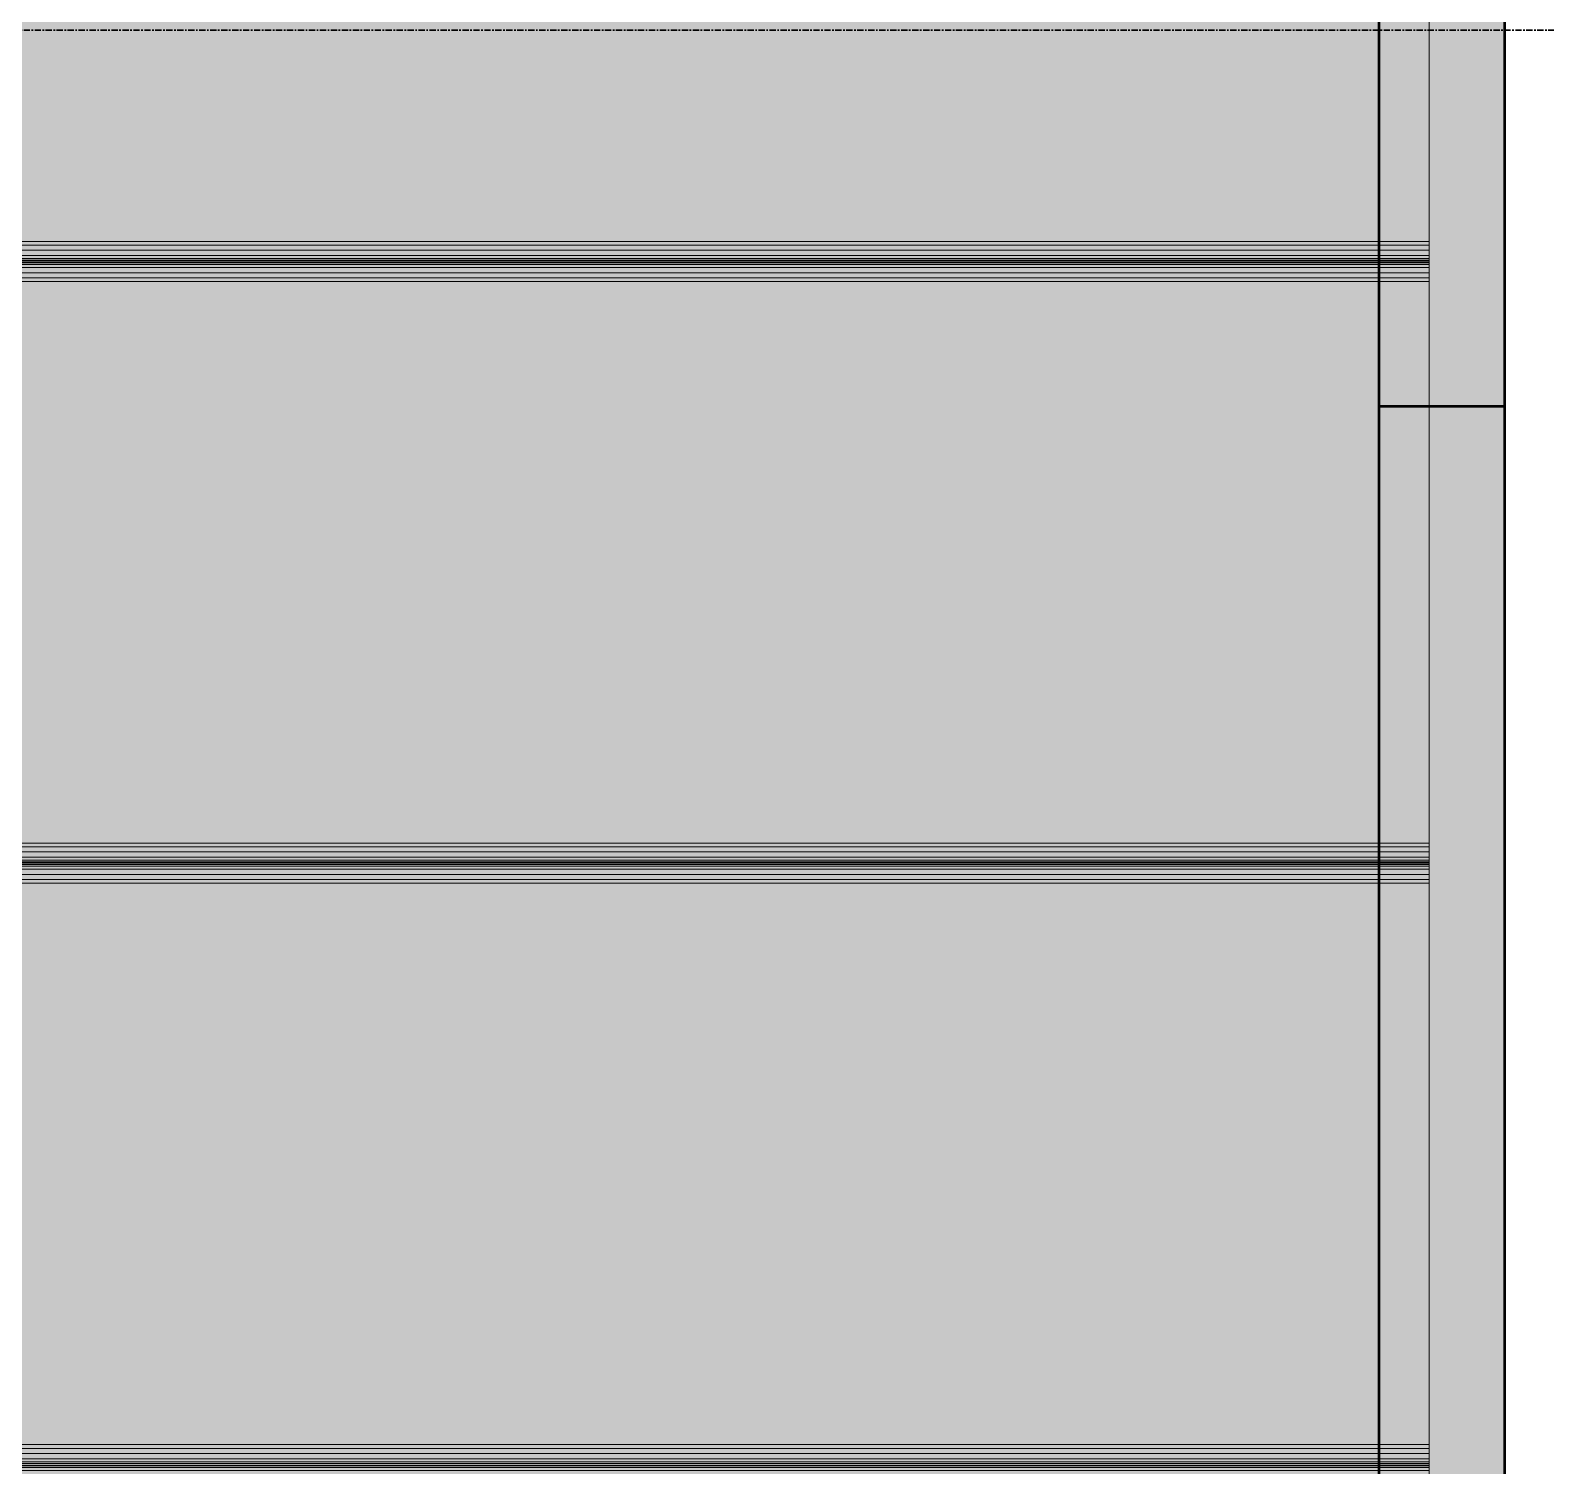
# Model space of a CAD drawing. Header units: inches. Extents: x -15746 to 650, y -81 to 12338.
# Drawn here: x -2060.9 to -1940, y 11072.7 to 11187.2 of the extents above; entities that cross this region are included whole.
import ezdxf

# ---------------------------------------------------------------- set-up
doc = ezdxf.new("R2010")
doc.units = ezdxf.units.IN
doc.header["$MEASUREMENT"] = 0
doc.linetypes.add('Grid Line 1_2_', pattern=[0.8749999999999999, 0.4999999999999999, -0.125, 0.125, -0.125])
for name, color, linetype, lineweight in [('S-BEAM', 12, 'Continuous', 9), ('S-FNDN', 32, 'Continuous', 13), ('S-GRID', 1, 'Continuous', 9)]:
    doc.layers.add(name, color=color, linetype=linetype, lineweight=lineweight)

# ---------------------------------------------------------------- blocks, each defined once
blk = doc.blocks.new('034100 - Precast Structural Concrete - Solid Plank - 8_-V198-FRAMING PLAN - 1ST FLOOR')
at = {"layer": 'S-BEAM', "transparency": 33554483}
for points in [[(6.212598425150076, 23.52425619280757), (6.999999999953729, 23.52425619280757), (6.999999999953729, 23.89961165504257), (-4.092726157978176e-12, 23.89961165504257), (-4.092726157978176e-12, 23.52425619280757)], [(6.212598425155874, 22.70078740159112), (6.999999999953729, 22.70078740159112), (6.999999999953729, 23.09448818899261), (-4.092726157978176e-12, 23.09448818899261), (-4.092726157978176e-12, 22.70078740159112), (0.9999999999602095, 22.70078740159112)], [(212.9999999999833, 23.89961165504257), (212.9999999999833, 23.94094488190512), (6.999999999953729, 23.89961165504257)], [(212.9999999999833, 23.52425619280757), (212.9999999999833, 23.89961165504257), (6.999999999953729, 23.89961165504257), (6.999999999953729, 23.52425619280757)], [(212.9999999999833, 22.70078740159112), (212.9999999999833, 23.09448818899261), (6.999999999953729, 23.09448818899261), (6.999999999953729, 22.70078740159112)], [(216.999999999983, 23.52425619280757), (216.999999999983, 23.89961165504257), (212.9999999999833, 23.89961165504257), (212.9999999999833, 23.52425619280757), (214.4697341121949, 23.52425619280757)], [(214.449249813906, 22.70078740159112), (216.999999999983, 22.70078740159112), (216.999999999983, 23.09448818899261), (212.9999999999833, 23.09448818899261), (212.9999999999833, 22.70078740159112)], [(6.212598425155874, -23.09448818896498), (6.999999999959186, -23.09448818896498), (6.999999999959186, -22.70078740156111), (-4.092726157978176e-12, -22.70078740156111), (-4.092726157978176e-12, -23.09448818896498), (0.9999999999602095, -23.09448818896498)], [(212.9999999999833, -23.09448818896498), (212.9999999999833, -22.70078740156111), (6.999999999959186, -22.70078740156111), (6.999999999959186, -23.09448818896498)], [(213.3100638539421, -23.09448818896498), (216.999999999983, -23.09448818896498), (216.999999999983, -22.70078740156111), (212.9999999999833, -22.70078740156111), (212.9999999999833, -23.09448818896498)], [(6.212598425155874, -23.89961165501529), (6.999999999959186, -23.89961165501529), (6.999999999959186, -23.52425619277926), (-4.092726157978176e-12, -23.52425619277926), (-4.092726157978176e-12, -23.89961165501529)], [(6.999999999959186, -23.94094488187681), (6.999999999959186, -23.89961165501529), (6.212598425155874, -23.94094488187681)], [(212.9999999999833, -23.89961165501529), (212.9999999999833, -23.52425619277926), (6.999999999959186, -23.52425619277926), (6.999999999959186, -23.89961165501529)], [(212.9999999999833, -23.94094488187681), (212.9999999999833, -23.89961165501529), (6.999999999959186, -23.94094488187681)], [(216.999999999983, -23.89961165501529), (216.999999999983, -23.52425619277926), (212.9999999999833, -23.52425619277926), (212.9999999999833, -23.89961165501529), (213.2900359070255, -23.89961165501529)]]:
    blk.add_hatch(color=256, dxfattribs=at).paths.add_polyline_path(points, flags=0)
h = blk.add_hatch(color=256, dxfattribs=at)
h.paths.add_polyline_path([(-4.092726157978176e-12, -23.52425619277926), (6.999999999959186, -23.52425619277926), (6.999999999959186, -23.09448818896498), (-4.092726157978176e-12, -23.09448818896498)], flags=0)
h.paths.add_polyline_path([(0.9999999999602095, -22.70078740156111), (6.999999999959186, -22.70078740156111), (6.999999999959186, -5.562992125986056), (0.9999999999602095, -5.562992125986056), (0.9999999999602095, -13.55905511810954), (-4.092726157978176e-12, -13.55905511810954), (-4.092726157978176e-12, -22.70078740156111)], flags=0)
h.paths.add_polyline_path([(0.9999999999602095, -5.555118110235298), (6.999999999953729, -5.555118110235298), (6.999999999953729, 22.70078740159112), (-4.092726157978176e-12, 22.70078740159112), (-4.092726157978176e-12, 2.440944881890232), (0.9999999999602095, 2.440944881890232), (0.9999999999602095, 2.362204724410276)], flags=0)
h.paths.add_polyline_path([(0.9999999999602095, -5.562992125986056), (0.9999999999602095, -5.555118110235298), (-4.092726157978176e-12, -5.562992125986056)], flags=0)
h.paths.add_polyline_path([(6.212598425155874, 23.09448818899261), (6.999999999953729, 23.09448818899261), (6.999999999953729, 23.52425619280757), (-4.092726157978176e-12, 23.52425619280757), (-4.092726157978176e-12, 23.09448818899261), (0.9999999999602095, 23.09448818899261)], flags=0)
h = blk.add_hatch(color=256, dxfattribs=at)
h.paths.add_polyline_path([(6.999999999959186, -23.52425619277926), (212.9999999999833, -23.52425619277926), (212.9999999999833, -23.09448818896498), (6.999999999959186, -23.09448818896498)], flags=0)
h.paths.add_polyline_path([(212.9999999999833, -22.70078740156111), (212.9999999999833, 22.70078740159112), (6.999999999953729, 22.70078740159112), (6.999999999953729, -5.555118110235298), (6.999999999959186, -5.562992125986056), (6.999999999959186, -22.70078740156111)], flags=0)
h.paths.add_polyline_path([(6.999999999953729, 23.09448818899261), (212.9999999999833, 23.09448818899261), (212.9999999999833, 23.52425619280757), (6.999999999953729, 23.52425619280757)], flags=0)
h = blk.add_hatch(color=256, dxfattribs=at)
h.paths.add_polyline_path([(213.2993731075786, -23.52425619277926), (216.999999999983, -23.52425619277926), (216.999999999983, -23.09448818896498), (212.9999999999833, -23.09448818896498), (212.9999999999833, -23.52425619277926)], flags=0)
h.paths.add_polyline_path([(212.9999999999833, -22.70078740156111), (216.999999999983, -22.70078740156111), (216.999999999983, 22.70078740159112), (212.9999999999833, 22.70078740159112), (212.9999999999833, -5.562992125986056)], flags=0)
h.paths.add_polyline_path([(214.4590433658311, 23.09448818899261), (216.999999999983, 23.09448818899261), (216.999999999983, 23.52425619280757), (212.9999999999833, 23.52425619280757), (212.9999999999833, 23.09448818899261)], flags=0)
h = blk.add_hatch(color=256, dxfattribs=at)
h.paths.add_polyline_path([(0.9999999999602095, -13.55905511810954), (0.9999999999602095, -5.562992125986056), (-4.092726157978176e-12, -5.562992125986056), (-4.092726157978176e-12, -13.55905511810954)], flags=0)
h.paths.add_polyline_path([(0.9999999999602095, -5.555118110235298), (0.9999999999602095, 2.440944881890232), (-4.092726157978176e-12, 2.436023622047969), (-4.092726157978176e-12, -5.555118110235298)], flags=0)
at = {"layer": 'S-BEAM'}
for p, q in [((1.709638520810622e-13, 23.94094488189087), (1.661093880759092e-13, 23.89961165502821)), ((1.70530256582424e-13, 23.94094488189087), (6.999999999958123, 23.94094488189087)), ((1.709638520810622e-13, 23.76377952756044), (1.709638520810622e-13, 23.89961165502828)), ((1.661093880759092e-13, 23.89961165502821), (1.628730787392481e-13, 23.52425619279306)), ((1.70530256582424e-13, 23.89961165502841), (6.999999999958123, 23.8996116550284)), ((1.868662340564463e-13, 23.52425619279427), (1.758183160861835e-13, 23.76377952756044)), ((1.70530256582424e-13, 23.76377952756044), (6.999999999958123, 23.76377952756044)), ((1.70530256582424e-13, 23.76377952755997), (6.999999999958123, 23.76377952755999)), ((2.248484025383827e-13, 22.70078740157661), (1.868662340564906e-13, 23.52425619279331)), ((1.628730787392481e-13, 23.52425619279306), (1.628730787392481e-13, 2.436023622033828)), ((1.70530256582424e-13, 23.52425619279415), (6.999999999958123, 23.52425619279412)), ((2.436778386795752e-13, 22.70078740157792), (2.418390265564203e-13, 23.09448818897822)), ((2.288937892093446e-13, 23.09448818897822), (2.248484025383827e-13, 22.70078740157661)), ((2.1316282072803e-13, 23.09448818897822), (6.999999999957856, 23.09448818897822)), ((2.55795384873636e-13, 23.09448818897738), (6.999999999957897, 23.09448818897741)), ((6.999999999958123, 23.94094488189087), (212.9999999999872, 23.94094488189087)), ((6.999999999958123, 23.8996116550284), (212.9999999999872, 23.89961165502821)), ((6.999999999958123, 23.76377952756044), (212.9999999999872, 23.76377952756044)), ((6.999999999958123, 23.76377952755999), (212.9999999999872, 23.76377952756043)), ((6.999999999958123, 23.52425619279412), (212.9999999999872, 23.52425619279308)), ((6.999999999957856, 23.09448818897822), (212.9999999999872, 23.09448818897822)), ((6.999999999957897, 23.09448818897741), (212.9999999999872, 23.0944881889782)), ((212.9999999999872, 23.94094488189087), (216.999999999987, 23.94094488189087)), ((212.9999999999872, 23.89961165502821), (216.999999999987, 23.89961165502821)), ((212.9999999999872, 23.76377952756044), (216.999999999987, 23.76377952756044)), ((212.9999999999872, 23.76377952756043), (216.999999999987, 23.76377952756044)), ((212.9999999999872, 23.52425619279308), (216.999999999987, 23.52425619279306)), ((212.9999999999872, 23.09448818897822), (216.999999999987, 23.09448818897822)), ((212.9999999999872, 23.0944881889782), (216.999999999987, 23.09448818897822)), ((216.9999999999869, 23.89961165502821), (216.9999999999869, 23.94094488189087)), ((216.9999999999869, 23.52425619279306), (216.9999999999869, 23.89961165502821)), ((216.9999999999869, 23.89961165502725), (216.9999999999869, 23.76377952756044)), ((216.9999999999869, 23.76377952756044), (216.9999999999869, 23.52425619279299)), ((216.9999999999869, -23.52425619279348), (216.9999999999869, 23.52425619279306)), ((216.9999999999869, 23.52425619279299), (216.999999999987, 22.70078740157661)), ((216.999999999987, 22.70078740157661), (216.999999999987, 23.09448818897822)), ((216.999999999987, 23.09448818897822), (216.999999999987, 22.70078740157664)), ((2.45075335893186e-13, 22.4015748031509), (2.436778386795752e-13, 22.70078740157792)), ((2.1316282072803e-13, 22.70078740157772), (6.999999999957856, 22.70078740157769)), ((2.45075335893186e-13, 2.436023622033889), (2.45075335893186e-13, 22.4015748031509)), ((2.55795384873636e-13, 22.4015748031509), (6.999999999957897, 22.4015748031509)), ((6.999999999957856, 22.70078740157769), (212.9999999999872, 22.70078740157663)), ((6.999999999957897, 22.4015748031509), (212.9999999999873, 22.4015748031509)), ((212.9999999999872, 22.70078740157663), (216.999999999987, 22.70078740157661)), ((212.9999999999873, 22.4015748031509), (216.999999999987, 22.4015748031509)), ((216.999999999987, 22.70078740157664), (216.999999999987, 22.4015748031509)), ((216.999999999987, 22.4015748031509), (216.999999999987, -22.4015748031509)), ((2.45075335893186e-13, -5.555118110249811), (2.45075335893186e-13, 2.436023622033889)), ((1.628730787392481e-13, 2.436023622033828), (1.628730787392481e-13, -5.55511811024983)), ((2.45075335893186e-13, -13.55413385828134), (2.45075335893186e-13, -5.562992126000516)), ((1.628730787392481e-13, -5.56299212600054), (1.628730787392481e-13, -13.55413385828131)), ((2.45075335893186e-13, -22.4015748031509), (2.45075335893186e-13, -13.55413385828134)), ((1.628730787392481e-13, -13.55413385828131), (1.628730787392481e-13, -23.52425619279348)), ((2.436778386795812e-13, -22.70078740157662), (2.45075335893186e-13, -22.4015748031509)), ((2.55795384873636e-13, -22.40157480315006), (6.99999999996334, -22.40157480315009)), ((1.868662340564759e-13, -23.52425619279354), (2.248484025383827e-13, -22.70078740157641)), ((2.248484025383827e-13, -22.70078740157641), (2.288937892093446e-13, -23.09448818897816)), ((2.418390265564203e-13, -23.09448818897816), (2.436778386795812e-13, -22.70078740157662)), ((2.1316282072803e-13, -22.70078740157594), (6.999999999963298, -22.70078740157595)), ((6.99999999996334, -22.40157480315009), (212.9999999999872, -22.40157480315088)), ((6.999999999963298, -22.70078740157595), (212.9999999999872, -22.7007874015764)), ((212.9999999999872, -22.40157480315088), (216.999999999987, -22.4015748031509)), ((212.9999999999872, -22.7007874015764), (216.999999999987, -22.70078740157641)), ((216.999999999987, -22.4015748031509), (216.999999999987, -22.70078740157533)), ((216.999999999987, -22.70078740157533), (216.999999999987, -23.09448818897816)), ((216.999999999987, -23.09448818897816), (216.999999999987, -22.70078740157641)), ((216.999999999987, -22.70078740157641), (216.9999999999869, -23.52425619279233)), ((2.55795384873636e-13, -23.09448818897816), (6.99999999996334, -23.09448818897816)), ((2.1316282072803e-13, -23.09448818897928), (6.999999999963298, -23.09448818897924)), ((1.628730787392481e-13, -23.52425619279348), (1.661093880759092e-13, -23.89961165502836)), ((1.758183160861835e-13, -23.76377952756039), (1.868662340564759e-13, -23.52425619279354)), ((6.999999999963278, -23.52425619279348), (1.70530256582424e-13, -23.52425619279348)), ((1.709638520810622e-13, -23.89961165502835), (1.709638520810622e-13, -23.76377952756039)), ((6.999999999963278, -23.76377952756039), (1.70530256582424e-13, -23.76377952756039)), ((1.70530256582424e-13, -23.76377952756039), (6.999999999963257, -23.76377952756039)), ((1.661093880759092e-13, -23.89961165502836), (1.709638520810622e-13, -23.94094488189097)), ((1.70530256582424e-13, -23.89961165502946), (6.999999999963257, -23.89961165502942)), ((1.70530256582424e-13, -23.94094488189117), (6.999999999963257, -23.94094488189116)), ((6.99999999996334, -23.09448818897816), (212.9999999999872, -23.09448818897816)), ((6.999999999963298, -23.09448818897924), (212.9999999999872, -23.09448818897819)), ((212.9999999999872, -23.52425619279348), (6.999999999963278, -23.52425619279348)), ((212.9999999999872, -23.76377952756039), (6.999999999963278, -23.76377952756039)), ((6.999999999963257, -23.76377952756039), (212.9999999999872, -23.76377952756039)), ((6.999999999963257, -23.89961165502942), (212.9999999999872, -23.89961165502838)), ((6.999999999963257, -23.94094488189116), (212.9999999999872, -23.94094488189097)), ((212.9999999999872, -23.09448818897816), (216.999999999987, -23.09448818897816)), ((212.9999999999872, -23.09448818897819), (216.999999999987, -23.09448818897816)), ((216.999999999987, -23.52425619279348), (212.9999999999872, -23.52425619279348)), ((216.999999999987, -23.76377952756039), (212.9999999999872, -23.76377952756039)), ((212.9999999999872, -23.76377952756039), (216.999999999987, -23.76377952756039)), ((212.9999999999872, -23.89961165502838), (216.999999999987, -23.89961165502836)), ((212.9999999999872, -23.94094488189097), (216.999999999987, -23.94094488189097)), ((216.9999999999869, -23.52425619279361), (216.9999999999869, -23.76377952756039)), ((216.9999999999869, -23.89961165502836), (216.9999999999869, -23.52425619279348)), ((216.9999999999869, -23.76377952756039), (216.9999999999869, -23.89961165502803)), ((216.9999999999869, -23.94094488189097), (216.9999999999869, -23.89961165502836))]:
    blk.add_line(p, q, dxfattribs=at)
blk = doc.blocks.new('034100 - Precast Structural Concrete - Solid Plank - 8_-V199-FRAMING PLAN - 1ST FLOOR')
at = {"layer": 'S-BEAM', "transparency": 33554483}
for points in [[(6.212598425155874, 23.52425619280586), (6.999999999959186, 23.52425619280586), (6.999999999959186, 23.89961165504087), (-4.092726157978176e-12, 23.89961165504087), (-4.092726157978176e-12, 23.52425619280586)], [(-4.092726157978176e-12, 22.70078740158942), (6.999999999959186, 22.70078740158942), (6.999999999959186, 23.0944881889909), (-4.092726157978176e-12, 23.0944881889909)], [(212.9999999999833, 23.89961165504087), (212.9999999999833, 23.94094488190342), (6.999999999959186, 23.89961165504087)], [(212.9999999999833, 23.52425619280586), (212.9999999999833, 23.89961165504087), (6.999999999959186, 23.89961165504087), (6.999999999959186, 23.52425619280586)], [(212.9999999999833, 22.70078740158942), (212.9999999999833, 23.0944881889909), (6.999999999959186, 23.0944881889909), (6.999999999959186, 22.70078740158942)], [(216.999999999983, 23.52425619280586), (216.999999999983, 23.89961165504087), (212.9999999999833, 23.89961165504087), (212.9999999999833, 23.52425619280586), (213.2757042614488, 23.52425619280586)], [(216.999999999983, 22.70078740158942), (216.999999999983, 23.0944881889909), (212.9999999999833, 23.0944881889909), (212.9999999999833, 22.70078740158942), (213.2552199631595, 22.70078740158942)], [(6.212598425155874, -23.09448818896669), (6.999999999959186, -23.09448818896669), (6.999999999959186, -22.70078740156282), (-4.092726157978176e-12, -22.70078740156282), (-4.092726157978176e-12, -23.09448818896669)], [(212.9999999999833, -23.09448818896669), (212.9999999999833, -22.70078740156282), (6.999999999959186, -22.70078740156282), (6.999999999959186, -23.09448818896669)], [(216.999999999983, -23.09448818896669), (216.999999999983, -22.70078740156282), (212.9999999999833, -22.70078740156282), (212.9999999999833, -23.09448818896669)], [(6.999999999959186, -23.89961165501699), (6.999999999959186, -23.52425619278096), (-4.092726157978176e-12, -23.52425619278096), (-4.092726157978176e-12, -23.89961165501699), (6.212598425155874, -23.89961165501699)], [(6.999999999959186, -23.94094488187852), (6.999999999959186, -23.89961165501699), (6.212598425155874, -23.94094488187852)], [(212.9999999999833, -23.89961165501699), (212.9999999999833, -23.52425619278096), (6.999999999959186, -23.52425619278096), (6.999999999959186, -23.89961165501699)], [(212.9999999999833, -23.94094488187852), (212.9999999999833, -23.89961165501699), (6.999999999959186, -23.94094488187852)], [(216.999999999983, -23.89961165501699), (216.999999999983, -23.52425619278096), (212.9999999999833, -23.52425619278096), (212.9999999999833, -23.89961165501699)], [(216.999999999983, -23.94094488187852), (216.999999999983, -23.89961165501699), (212.9999999999833, -23.94094488187852)]]:
    blk.add_hatch(color=256, dxfattribs=at).paths.add_polyline_path(points, flags=0)
h = blk.add_hatch(color=256, dxfattribs=at)
h.paths.add_polyline_path([(6.212598425155874, -23.52425619278096), (6.999999999959186, -23.52425619278096), (6.999999999959186, -23.09448818896669), (-4.092726157978176e-12, -23.09448818896669), (-4.092726157978176e-12, -23.52425619278096)], flags=0)
h.paths.add_polyline_path([(6.212598425155874, -22.70078740156282), (6.999999999959186, -22.70078740156282), (6.999999999959186, 22.70078740158942), (-4.092726157978176e-12, 22.70078740158942), (-4.092726157978176e-12, -22.70078740156282)], flags=0)
h.paths.add_polyline_path([(6.999999999959186, 23.0944881889909), (6.999999999959186, 23.52425619280586), (-4.092726157978176e-12, 23.52425619280586), (-4.092726157978176e-12, 23.0944881889909), (6.212598425155874, 23.0944881889909)], flags=0)
h = blk.add_hatch(color=256, dxfattribs=at)
h.paths.add_polyline_path([(6.999999999959186, -23.52425619278096), (212.9999999999833, -23.52425619278096), (212.9999999999833, -23.09448818896669), (6.999999999959186, -23.09448818896669)], flags=0)
h.paths.add_polyline_path([(6.999999999959186, -22.70078740156282), (212.9999999999833, -22.70078740156282), (212.9999999999833, 22.70078740158942), (6.999999999959186, 22.70078740158942), (6.999999999959186, 12.44094488189034)], flags=0)
h.paths.add_polyline_path([(6.999999999959186, 23.0944881889909), (212.9999999999833, 23.0944881889909), (212.9999999999833, 23.52425619280586), (6.999999999959186, 23.52425619280586)], flags=0)
h = blk.add_hatch(color=256, dxfattribs=at)
h.paths.add_polyline_path([(212.9999999999833, 12.44094488189034), (216.999999999983, 12.44094488189034), (216.999999999983, 22.70078740158942), (212.9999999999833, 22.70078740158942)], flags=0)
h.paths.add_polyline_path([(212.9999999999833, 23.0944881889909), (216.999999999983, 23.0944881889909), (216.999999999983, 23.52425619280586), (212.9999999999833, 23.52425619280586)], flags=0)
h = blk.add_hatch(color=256, dxfattribs=at)
h.paths.add_polyline_path([(212.9999999999833, -23.52425619278096), (216.999999999983, -23.52425619278096), (216.999999999983, -23.09448818896669), (212.9999999999833, -23.09448818896669)], flags=0)
h.paths.add_polyline_path([(216.999999999983, -22.70078740156282), (216.999999999983, 12.44094488189034), (212.9999999999833, 12.44094488189034), (212.9999999999833, -22.70078740156282)], flags=0)
at = {"layer": 'S-BEAM'}
for p, q in [((1.709638520810622e-13, 23.94094488189087), (1.661093880759092e-13, 23.89961165502821)), ((1.70530256582424e-13, 23.94094488189087), (6.999999999963567, 23.94094488189087)), ((1.709638520810622e-13, 23.76377952756044), (1.709638520810622e-13, 23.89961165502828)), ((1.661093880759092e-13, 23.89961165502821), (1.628730787392481e-13, 23.52425619279306)), ((1.70530256582424e-13, 23.89961165502841), (6.999999999963567, 23.8996116550284)), ((1.868662340564463e-13, 23.52425619279427), (1.758183160861835e-13, 23.76377952756044)), ((1.70530256582424e-13, 23.76377952756044), (6.999999999963567, 23.76377952756044)), ((1.70530256582424e-13, 23.76377952755997), (6.999999999963567, 23.76377952755999)), ((2.248484025383827e-13, 22.70078740157661), (1.868662340564906e-13, 23.52425619279331)), ((1.628730787392481e-13, 23.52425619279306), (1.628730787392481e-13, -23.52425619279348)), ((1.70530256582424e-13, 23.52425619279415), (6.999999999963567, 23.52425619279412)), ((2.436778386795752e-13, 22.70078740157792), (2.418390265564203e-13, 23.09448818897822)), ((2.288937892093446e-13, 23.09448818897822), (2.248484025383827e-13, 22.70078740157661)), ((2.1316282072803e-13, 23.09448818897822), (6.999999999963298, 23.09448818897822)), ((2.55795384873636e-13, 23.09448818897738), (6.99999999996334, 23.09448818897741)), ((6.999999999963567, 23.94094488189087), (212.9999999999873, 23.94094488189087)), ((6.999999999963567, 23.8996116550284), (212.9999999999872, 23.89961165502821)), ((6.999999999963567, 23.76377952756044), (212.9999999999872, 23.76377952756044)), ((6.999999999963567, 23.76377952755999), (212.9999999999872, 23.76377952756043)), ((6.999999999963567, 23.52425619279412), (212.9999999999872, 23.52425619279308)), ((6.999999999963298, 23.09448818897822), (212.9999999999872, 23.09448818897822)), ((6.99999999996334, 23.09448818897741), (212.9999999999872, 23.0944881889782)), ((212.9999999999873, 23.94094488189087), (216.999999999987, 23.94094488189087)), ((212.9999999999872, 23.89961165502821), (216.999999999987, 23.89961165502821)), ((212.9999999999872, 23.76377952756044), (216.999999999987, 23.76377952756044)), ((212.9999999999872, 23.76377952756043), (216.999999999987, 23.76377952756044)), ((212.9999999999872, 23.52425619279308), (216.999999999987, 23.52425619279306)), ((212.9999999999872, 23.09448818897822), (216.999999999987, 23.09448818897822)), ((212.9999999999872, 23.0944881889782), (216.999999999987, 23.09448818897822)), ((216.9999999999869, 23.89961165502821), (216.9999999999869, 23.94094488189087)), ((216.9999999999869, 23.52425619279306), (216.9999999999869, 23.89961165502821)), ((216.9999999999869, 23.89961165502725), (216.9999999999869, 23.76377952756044)), ((216.9999999999869, 23.76377952756044), (216.9999999999869, 23.52425619279299)), ((216.9999999999869, 12.44094488187763), (216.9999999999869, 23.52425619279306)), ((216.9999999999869, 23.52425619279299), (216.999999999987, 22.70078740157661)), ((216.999999999987, 22.70078740157661), (216.999999999987, 23.09448818897822)), ((216.999999999987, 23.09448818897822), (216.999999999987, 22.70078740157664)), ((2.45075335893186e-13, 22.4015748031509), (2.436778386795752e-13, 22.70078740157792)), ((2.1316282072803e-13, 22.70078740157772), (6.999999999963298, 22.70078740157769)), ((2.45075335893186e-13, -22.4015748031509), (2.45075335893186e-13, 22.4015748031509)), ((2.55795384873636e-13, 22.4015748031509), (6.99999999996334, 22.4015748031509)), ((6.999999999963298, 22.70078740157769), (212.9999999999872, 22.70078740157663)), ((6.99999999996334, 22.4015748031509), (212.9999999999872, 22.4015748031509)), ((212.9999999999872, 22.70078740157663), (216.999999999987, 22.70078740157661)), ((212.9999999999872, 22.4015748031509), (216.999999999987, 22.4015748031509)), ((216.999999999987, 22.70078740157664), (216.999999999987, 22.4015748031509)), ((216.999999999987, 22.4015748031509), (216.999999999987, 12.4409448818775)), ((216.9999999999869, -23.52425619279348), (216.9999999999869, 12.44094488187763)), ((216.999999999987, 12.4409448818775), (216.999999999987, -22.4015748031509)), ((2.436778386795812e-13, -22.70078740157662), (2.45075335893186e-13, -22.4015748031509)), ((2.55795384873636e-13, -22.40157480315006), (6.99999999996334, -22.40157480315009)), ((1.868662340564759e-13, -23.52425619279354), (2.248484025383827e-13, -22.70078740157641)), ((2.248484025383827e-13, -22.70078740157641), (2.288937892093446e-13, -23.09448818897816)), ((2.418390265564203e-13, -23.09448818897816), (2.436778386795812e-13, -22.70078740157662)), ((2.1316282072803e-13, -22.70078740157594), (6.999999999963298, -22.70078740157595)), ((6.99999999996334, -22.40157480315009), (212.9999999999872, -22.40157480315088)), ((6.999999999963298, -22.70078740157595), (212.9999999999872, -22.7007874015764)), ((212.9999999999872, -22.40157480315088), (216.999999999987, -22.4015748031509)), ((212.9999999999872, -22.7007874015764), (216.999999999987, -22.70078740157641)), ((216.999999999987, -22.4015748031509), (216.999999999987, -22.70078740157533)), ((216.999999999987, -22.70078740157533), (216.999999999987, -23.09448818897816)), ((216.999999999987, -23.09448818897816), (216.999999999987, -22.70078740157641)), ((216.999999999987, -22.70078740157641), (216.9999999999869, -23.52425619279233)), ((2.55795384873636e-13, -23.09448818897816), (6.99999999996334, -23.09448818897816)), ((2.1316282072803e-13, -23.09448818897928), (6.999999999963298, -23.09448818897924)), ((1.628730787392481e-13, -23.52425619279348), (1.661093880759092e-13, -23.89961165502836)), ((1.758183160861835e-13, -23.76377952756039), (1.868662340564759e-13, -23.52425619279354)), ((6.999999999963278, -23.52425619279348), (1.70530256582424e-13, -23.52425619279348)), ((1.709638520810622e-13, -23.89961165502835), (1.709638520810622e-13, -23.76377952756039)), ((6.999999999963278, -23.76377952756039), (1.70530256582424e-13, -23.76377952756039)), ((1.70530256582424e-13, -23.76377952756039), (6.999999999963257, -23.76377952756039)), ((1.661093880759092e-13, -23.89961165502836), (1.709638520810622e-13, -23.94094488189097)), ((1.70530256582424e-13, -23.89961165502946), (6.999999999963257, -23.89961165502942)), ((1.70530256582424e-13, -23.94094488189117), (6.999999999963257, -23.94094488189116)), ((6.99999999996334, -23.09448818897816), (212.9999999999872, -23.09448818897816)), ((6.999999999963298, -23.09448818897924), (212.9999999999872, -23.09448818897819)), ((212.9999999999872, -23.52425619279348), (6.999999999963278, -23.52425619279348)), ((212.9999999999872, -23.76377952756039), (6.999999999963278, -23.76377952756039)), ((6.999999999963257, -23.76377952756039), (212.9999999999872, -23.76377952756039)), ((6.999999999963257, -23.89961165502942), (212.9999999999872, -23.89961165502838)), ((6.999999999963257, -23.94094488189116), (212.9999999999872, -23.94094488189097)), ((212.9999999999872, -23.09448818897816), (216.999999999987, -23.09448818897816)), ((212.9999999999872, -23.09448818897819), (216.999999999987, -23.09448818897816)), ((216.999999999987, -23.52425619279348), (212.9999999999872, -23.52425619279348)), ((216.999999999987, -23.76377952756039), (212.9999999999872, -23.76377952756039)), ((212.9999999999872, -23.76377952756039), (216.999999999987, -23.76377952756039)), ((212.9999999999872, -23.89961165502838), (216.999999999987, -23.89961165502836)), ((212.9999999999872, -23.94094488189097), (216.999999999987, -23.94094488189097)), ((216.9999999999869, -23.52425619279361), (216.9999999999869, -23.76377952756039)), ((216.9999999999869, -23.89961165502836), (216.9999999999869, -23.52425619279348)), ((216.9999999999869, -23.76377952756039), (216.9999999999869, -23.89961165502803)), ((216.9999999999869, -23.94094488189097), (216.9999999999869, -23.89961165502836))]:
    blk.add_line(p, q, dxfattribs=at)
blk = doc.blocks.new('034100 - Precast Structural Concrete - Solid Plank - 8_-V200-FRAMING PLAN - 1ST FLOOR')
at = {"layer": 'S-BEAM', "transparency": 33554483}
for points in [[(-4.092726157978176e-12, 23.52425619280654), (6.999999999959186, 23.52425619280654), (6.999999999959186, 23.89961165504155), (-4.092726157978176e-12, 23.89961165504155)], [(-4.092726157978176e-12, 22.70078740159044), (6.999999999959186, 22.70078740159044), (6.999999999959186, 23.09448818899159), (-4.092726157978176e-12, 23.09448818899159)], [(212.9999999999833, 23.89961165504155), (212.9999999999833, 23.94094488190444), (6.999999999959186, 23.89961165504155)], [(212.9999999999833, 23.52425619280654), (212.9999999999833, 23.89961165504155), (6.999999999959186, 23.89961165504155), (6.999999999959186, 23.52425619280654)], [(212.9999999999833, 22.70078740159044), (212.9999999999833, 23.09448818899159), (6.999999999959186, 23.09448818899159), (6.999999999959186, 22.70078740159044)], [(216.999999999983, 23.89961165504155), (216.999999999983, 23.94094488190444), (212.9999999999833, 23.89961165504155)], [(216.999999999983, 23.52425619280654), (216.999999999983, 23.89961165504155), (212.9999999999833, 23.89961165504155), (212.9999999999833, 23.52425619280654)], [(216.999999999983, 22.70078740159044), (216.999999999983, 23.09448818899159), (212.9999999999833, 23.09448818899159), (212.9999999999833, 22.70078740159044)], [(-4.092726157978176e-12, -23.09448818896601), (6.999999999959186, -23.09448818896601), (6.999999999959186, -22.70078740156179), (-4.092726157978176e-12, -22.70078740156179)], [(212.9999999999833, -23.09448818896601), (212.9999999999833, -22.70078740156179), (6.999999999959186, -22.70078740156179), (6.999999999959186, -23.09448818896601)], [(216.999999999983, -23.09448818896601), (216.999999999983, -22.70078740156179), (212.9999999999833, -22.70078740156179), (212.9999999999833, -23.09448818896601)], [(6.212598425155874, -23.89961165501597), (6.999999999959186, -23.89961165501597), (6.999999999959186, -23.52425619277994), (-4.092726157978176e-12, -23.52425619277994), (-4.092726157978176e-12, -23.89961165501597)], [(6.999999999959186, -23.94094488187784), (6.999999999959186, -23.89961165501597), (6.212598425155874, -23.94094488187784)], [(212.9999999999833, -23.89961165501597), (212.9999999999833, -23.52425619277994), (6.999999999959186, -23.52425619277994), (6.999999999959186, -23.89961165501597)], [(212.9999999999833, -23.94094488187784), (212.9999999999833, -23.89961165501597), (6.999999999959186, -23.94094488187784)], [(216.999999999983, -23.89961165501597), (216.999999999983, -23.52425619277994), (212.9999999999833, -23.52425619277994), (212.9999999999833, -23.89961165501597)], [(216.999999999983, -23.94094488187784), (216.999999999983, -23.89961165501597), (212.9999999999833, -23.94094488187784)]]:
    blk.add_hatch(color=256, dxfattribs=at).paths.add_polyline_path(points, flags=0)
h = blk.add_hatch(color=256, dxfattribs=at)
h.paths.add_polyline_path([(6.212598425155874, -23.52425619277994), (6.999999999959186, -23.52425619277994), (6.999999999959186, -23.09448818896601), (-4.092726157978176e-12, -23.09448818896601), (-4.092726157978176e-12, -23.52425619277994)], flags=0)
h.paths.add_polyline_path([(6.999999999959186, -22.70078740156179), (6.999999999959186, 22.70078740159044), (-4.092726157978176e-12, 22.70078740159044), (-4.092726157978176e-12, -22.70078740156179), (6.212598425155874, -22.70078740156179)], flags=0)
h.paths.add_polyline_path([(6.999999999959186, 23.09448818899159), (6.999999999959186, 23.52425619280654), (-4.092726157978176e-12, 23.52425619280654), (-4.092726157978176e-12, 23.09448818899159), (6.212598425155874, 23.09448818899159)], flags=0)
h = blk.add_hatch(color=256, dxfattribs=at)
h.paths.add_polyline_path([(6.999999999959186, -23.52425619277994), (212.9999999999833, -23.52425619277994), (212.9999999999833, -23.09448818896601), (6.999999999959186, -23.09448818896601)], flags=0)
h.paths.add_polyline_path([(212.9999999999833, -22.70078740156179), (212.9999999999833, 22.70078740159044), (6.999999999959186, 22.70078740159044), (6.999999999959186, -22.70078740156179)], flags=0)
h.paths.add_polyline_path([(6.999999999959186, 23.09448818899159), (212.9999999999833, 23.09448818899159), (212.9999999999833, 23.52425619280654), (6.999999999959186, 23.52425619280654)], flags=0)
h = blk.add_hatch(color=256, dxfattribs=at)
h.paths.add_polyline_path([(212.9999999999833, -23.52425619277994), (216.999999999983, -23.52425619277994), (216.999999999983, -23.09448818896601), (212.9999999999833, -23.09448818896601)], flags=0)
h.paths.add_polyline_path([(216.999999999983, -22.70078740156179), (216.999999999983, 22.70078740159044), (212.9999999999833, 22.70078740159044), (212.9999999999833, -22.70078740156179)], flags=0)
h.paths.add_polyline_path([(212.9999999999833, 23.09448818899159), (216.999999999983, 23.09448818899159), (216.999999999983, 23.52425619280654), (212.9999999999833, 23.52425619280654)], flags=0)
at = {"layer": 'S-BEAM'}
for p, q in [((1.709638520810622e-13, 23.94094488189087), (1.661093880759092e-13, 23.89961165502821)), ((1.70530256582424e-13, 23.94094488189087), (6.999999999963567, 23.94094488189087)), ((1.709638520810622e-13, 23.76377952756044), (1.709638520810622e-13, 23.89961165502828)), ((1.661093880759092e-13, 23.89961165502821), (1.628730787392481e-13, 23.52425619279306)), ((1.70530256582424e-13, 23.89961165502841), (6.999999999963567, 23.8996116550284)), ((1.868662340564463e-13, 23.52425619279427), (1.758183160861835e-13, 23.76377952756044)), ((1.70530256582424e-13, 23.76377952756044), (6.999999999963567, 23.76377952756044)), ((1.70530256582424e-13, 23.76377952755997), (6.999999999963567, 23.76377952755999)), ((2.248484025383827e-13, 22.70078740157661), (1.868662340564906e-13, 23.52425619279331)), ((1.628730787392481e-13, 23.52425619279306), (1.628730787392481e-13, -23.52425619279348)), ((1.70530256582424e-13, 23.52425619279415), (6.999999999963567, 23.52425619279412)), ((2.436778386795752e-13, 22.70078740157792), (2.418390265564203e-13, 23.09448818897822)), ((2.288937892093446e-13, 23.09448818897822), (2.248484025383827e-13, 22.70078740157661)), ((2.1316282072803e-13, 23.09448818897822), (6.999999999963298, 23.09448818897822)), ((2.55795384873636e-13, 23.09448818897738), (6.99999999996334, 23.09448818897741)), ((6.999999999963567, 23.94094488189087), (212.9999999999872, 23.94094488189087)), ((6.999999999963567, 23.8996116550284), (212.9999999999872, 23.89961165502821)), ((6.999999999963567, 23.76377952756044), (212.9999999999872, 23.76377952756044)), ((6.999999999963567, 23.76377952755999), (212.9999999999872, 23.76377952756043)), ((6.999999999963567, 23.52425619279412), (212.9999999999872, 23.52425619279308)), ((6.999999999963298, 23.09448818897822), (212.9999999999872, 23.09448818897822)), ((6.99999999996334, 23.09448818897741), (212.9999999999872, 23.0944881889782)), ((212.9999999999872, 23.94094488189087), (216.999999999987, 23.94094488189087)), ((212.9999999999872, 23.89961165502821), (216.999999999987, 23.89961165502821)), ((212.9999999999872, 23.76377952756044), (216.999999999987, 23.76377952756044)), ((212.9999999999872, 23.76377952756043), (216.999999999987, 23.76377952756044)), ((212.9999999999872, 23.52425619279308), (216.999999999987, 23.52425619279306)), ((212.9999999999872, 23.09448818897822), (216.999999999987, 23.09448818897822)), ((212.9999999999872, 23.0944881889782), (216.999999999987, 23.09448818897822)), ((216.9999999999869, 23.89961165502821), (216.9999999999869, 23.94094488189087)), ((216.9999999999869, 23.52425619279306), (216.9999999999869, 23.89961165502821)), ((216.9999999999869, 23.89961165502725), (216.9999999999869, 23.76377952756044)), ((216.9999999999869, 23.76377952756044), (216.9999999999869, 23.52425619279299)), ((216.9999999999869, -23.52425619279348), (216.9999999999869, 23.52425619279306)), ((216.9999999999869, 23.52425619279299), (216.999999999987, 22.70078740157661)), ((216.999999999987, 22.70078740157661), (216.999999999987, 23.09448818897822)), ((216.999999999987, 23.09448818897822), (216.999999999987, 22.70078740157664)), ((2.45075335893186e-13, 22.4015748031509), (2.436778386795752e-13, 22.70078740157792)), ((2.1316282072803e-13, 22.70078740157772), (6.999999999963298, 22.70078740157769)), ((2.45075335893186e-13, -22.4015748031509), (2.45075335893186e-13, 22.4015748031509)), ((2.55795384873636e-13, 22.4015748031509), (6.99999999996334, 22.4015748031509)), ((6.999999999963298, 22.70078740157769), (212.9999999999872, 22.70078740157663)), ((6.99999999996334, 22.4015748031509), (212.9999999999872, 22.4015748031509)), ((212.9999999999872, 22.70078740157663), (216.999999999987, 22.70078740157661)), ((212.9999999999872, 22.4015748031509), (216.999999999987, 22.4015748031509)), ((216.999999999987, 22.70078740157664), (216.999999999987, 22.4015748031509)), ((216.999999999987, 22.4015748031509), (216.999999999987, -22.4015748031509)), ((2.436778386795812e-13, -22.70078740157662), (2.45075335893186e-13, -22.4015748031509)), ((2.55795384873636e-13, -22.40157480315006), (6.99999999996302, -22.40157480315009)), ((1.868662340564759e-13, -23.52425619279354), (2.248484025383827e-13, -22.70078740157641)), ((2.248484025383827e-13, -22.70078740157641), (2.288937892093446e-13, -23.09448818897816)), ((2.418390265564203e-13, -23.09448818897816), (2.436778386795812e-13, -22.70078740157662)), ((2.1316282072803e-13, -22.70078740157594), (6.999999999962978, -22.70078740157595)), ((6.99999999996302, -22.40157480315009), (212.9999999999872, -22.40157480315088)), ((6.999999999962978, -22.70078740157595), (212.9999999999872, -22.7007874015764)), ((212.9999999999872, -22.40157480315088), (216.999999999987, -22.4015748031509)), ((212.9999999999872, -22.7007874015764), (216.999999999987, -22.70078740157641)), ((216.999999999987, -22.4015748031509), (216.999999999987, -22.70078740157533)), ((216.999999999987, -22.70078740157533), (216.999999999987, -23.09448818897816)), ((216.999999999987, -23.09448818897816), (216.999999999987, -22.70078740157641)), ((216.999999999987, -22.70078740157641), (216.9999999999869, -23.52425619279233)), ((2.55795384873636e-13, -23.09448818897816), (6.99999999996302, -23.09448818897816)), ((2.1316282072803e-13, -23.09448818897928), (6.999999999962978, -23.09448818897924)), ((1.628730787392481e-13, -23.52425619279348), (1.661093880759092e-13, -23.89961165502836)), ((1.758183160861835e-13, -23.76377952756039), (1.868662340564759e-13, -23.52425619279354)), ((6.999999999962937, -23.52425619279348), (1.70530256582424e-13, -23.52425619279348)), ((1.709638520810622e-13, -23.89961165502835), (1.709638520810622e-13, -23.76377952756039)), ((6.999999999962937, -23.76377952756039), (1.70530256582424e-13, -23.76377952756039)), ((1.70530256582424e-13, -23.76377952756039), (6.999999999962937, -23.76377952756039)), ((1.661093880759092e-13, -23.89961165502836), (1.709638520810622e-13, -23.94094488189097)), ((1.70530256582424e-13, -23.89961165502946), (6.999999999962937, -23.89961165502942)), ((1.70530256582424e-13, -23.94094488189117), (6.999999999962937, -23.94094488189116)), ((6.99999999996302, -23.09448818897816), (212.9999999999872, -23.09448818897816)), ((6.999999999962978, -23.09448818897924), (212.9999999999872, -23.09448818897819)), ((212.9999999999872, -23.52425619279348), (6.999999999962937, -23.52425619279348)), ((212.9999999999872, -23.76377952756039), (6.999999999962937, -23.76377952756039)), ((6.999999999962937, -23.76377952756039), (212.9999999999872, -23.76377952756039)), ((6.999999999962937, -23.89961165502942), (212.9999999999872, -23.89961165502838)), ((6.999999999962937, -23.94094488189116), (212.9999999999872, -23.94094488189097)), ((212.9999999999872, -23.09448818897816), (216.999999999987, -23.09448818897816)), ((212.9999999999872, -23.09448818897819), (216.999999999987, -23.09448818897816)), ((216.999999999987, -23.52425619279348), (212.9999999999872, -23.52425619279348)), ((216.999999999987, -23.76377952756039), (212.9999999999872, -23.76377952756039)), ((212.9999999999872, -23.76377952756039), (216.999999999987, -23.76377952756039)), ((212.9999999999872, -23.89961165502838), (216.999999999987, -23.89961165502836)), ((212.9999999999872, -23.94094488189097), (216.999999999987, -23.94094488189097)), ((216.9999999999869, -23.52425619279361), (216.9999999999869, -23.76377952756039)), ((216.9999999999869, -23.89961165502836), (216.9999999999869, -23.52425619279348)), ((216.9999999999869, -23.76377952756039), (216.9999999999869, -23.89961165502803)), ((216.9999999999869, -23.94094488189097), (216.9999999999869, -23.89961165502836))]:
    blk.add_line(p, q, dxfattribs=at)

msp = doc.modelspace()

# ---------------------------------------------------------------- hatches: boundary and pattern name
at = {"layer": 'S-FNDN', "transparency": 33554483}
h = msp.add_hatch(color=256, dxfattribs=at)
h.paths.add_polyline_path([(-1943.323736679684, 9891.189396110547), (-1943.323736679684, 10173.18939611054), (-1949.323736679684, 10173.18939611054), (-1949.323736679684, 10160.80750634677), (-1953.323736679684, 10160.80750634677), (-1953.323736679684, 10160.68939611056), (-1949.323736679684, 10160.64806288369), (-1949.323736679684, 10112.80750634677), (-1953.323736679684, 10112.80750634677), (-1953.323736679684, 10112.68939611056), (-1949.323736679684, 10112.64806288369), (-1949.323736679684, 10064.80750634677), (-1953.323736679684, 10064.80750634677), (-1953.323736679684, 10064.68939611056), (-1949.323736679684, 10064.64806288369), (-1949.323736679684, 10016.80750634677), (-1953.323736679684, 10016.80750634677), (-1953.323736679684, 10016.68939611056), (-1949.323736679684, 10016.64806288369), (-1949.323736679684, 9968.807506346773), (-1953.323736679684, 9968.807506346773), (-1953.323736679684, 9968.689396110556), (-1949.323736679684, 9968.648062883694), (-1949.323736679684, 9920.807506346773), (-1953.323736679684, 9920.807506346773), (-1953.323736679684, 9920.689396110556), (-1949.323736679684, 9920.648062883693), (-1949.323736679684, 9897.189396110547), (-1953.323736679684, 9897.189396110547), (-1953.323736679684, 9891.189396110547), (-1949.323736679684, 9891.189396110547)], flags=0)
h.paths.add_polyline_path([(-1949.323736679684, 10461.18939611054), (-1943.323736679684, 10461.18939611054), (-1943.323736679684, 10869.18939611054), (-1949.323736679684, 10869.18939611054), (-1949.323736679684, 10832.80750634677), (-1953.323736679684, 10832.80750634677), (-1953.323736679684, 10832.68939611056), (-1949.323736679684, 10832.64806288369), (-1949.323736679684, 10784.80750634677), (-1953.323736679684, 10784.80750634677), (-1953.323736679684, 10784.68939611056), (-1949.323736679684, 10784.6480628837), (-1949.323736679684, 10736.80750634678), (-1953.323736679684, 10736.80750634678), (-1953.323736679684, 10736.68939611056), (-1949.323736679684, 10736.64806288369), (-1949.323736679684, 10688.80750634677), (-1953.323736679684, 10688.80750634677), (-1953.323736679684, 10688.68939611056), (-1949.323736679684, 10688.64806288369), (-1949.323736679684, 10640.80750634677), (-1953.323736679684, 10640.80750634677), (-1953.323736679684, 10640.68939611056), (-1949.323736679684, 10640.6480628837), (-1949.323736679684, 10592.80750634678), (-1953.323736679684, 10592.80750634678), (-1953.323736679684, 10592.68939611056), (-1949.323736679684, 10592.64806288369), (-1949.323736679684, 10544.80750634677), (-1953.323736679684, 10544.80750634677), (-1953.323736679684, 10544.68939611056), (-1949.323736679684, 10544.64806288369), (-1949.323736679684, 10496.80750634677), (-1953.323736679684, 10496.80750634677), (-1953.323736679684, 10496.68939611056), (-1949.323736679684, 10496.6480628837), (-1949.323736679684, 10495.44923863024)], flags=0)
h.paths.add_polyline_path([(-1949.323736679684, 11157.18939611054), (-1943.323736679684, 11157.18939611054), (-1943.323736679684, 11559.18939611055), (-1949.323736679684, 11559.18939611055), (-1949.323736679684, 11552.80750634678), (-1953.323736679684, 11552.80750634678), (-1953.323736679684, 11552.68939611056), (-1949.323736679684, 11552.64806288369), (-1949.323736679684, 11504.80750634677), (-1953.323736679684, 11504.80750634677), (-1953.323736679684, 11504.68939611056), (-1949.323736679684, 11504.6480628837), (-1949.323736679684, 11456.80750634678), (-1953.323736679684, 11456.80750634678), (-1953.323736679684, 11456.68939611056), (-1949.323736679684, 11456.64806288369), (-1949.323736679684, 11408.80750634677), (-1953.323736679684, 11408.80750634677), (-1953.323736679684, 11408.68939611056), (-1949.323736679684, 11408.64806288369), (-1949.323736679684, 11360.80750634677), (-1953.323736679684, 11360.80750634677), (-1953.323736679684, 11360.68939611056), (-1949.323736679684, 11360.6480628837), (-1949.323736679684, 11312.80750634678), (-1953.323736679684, 11312.80750634678), (-1953.323736679684, 11312.68939611056), (-1949.323736679684, 11312.64806288369), (-1949.323736679684, 11264.80750634677), (-1953.323736679684, 11264.80750634677), (-1953.323736679684, 11264.68939611056), (-1949.323736679684, 11264.64806288369), (-1949.323736679684, 11216.80750634677), (-1953.323736679684, 11216.80750634677), (-1953.323736679684, 11216.68939611056), (-1949.323736679684, 11216.6480628837), (-1949.323736679684, 11168.80750634678), (-1953.323736679684, 11168.80750634678), (-1953.323736679684, 11168.68939611056), (-1949.323736679684, 11168.64806288369), (-1949.323736679684, 11167.44923863024)], flags=0)
h.paths.add_polyline_path([(-1943.323736679684, 11847.18939611054), (-1943.323736679684, 12087.18939611056), (-1953.323736679684, 12087.18939611056), (-1953.323736679684, 12080.68939611056), (-1949.323736679684, 12080.6480628837), (-1949.323736679684, 12032.80750634678), (-1953.323736679684, 12032.80750634678), (-1953.323736679684, 12032.68939611056), (-1949.323736679684, 12032.64806288369), (-1949.323736679684, 11984.80750634677), (-1953.323736679684, 11984.80750634677), (-1953.323736679684, 11984.68939611056), (-1949.323736679684, 11984.6480628837), (-1949.323736679684, 11936.80750634678), (-1953.323736679684, 11936.80750634678), (-1953.323736679684, 11936.68939611056), (-1949.323736679684, 11936.6480628837), (-1949.323736679684, 11888.80750634678), (-1953.323736679684, 11888.80750634678), (-1953.323736679684, 11888.68939611056), (-1949.323736679684, 11888.6480628837), (-1949.323736679684, 11847.18939611054)], flags=0)
at = {"layer": 'S-FNDN', "lineweight": 5, "transparency": 33554483}
msp.add_hatch(color=256, dxfattribs=at).paths.add_polyline_path([(-1943.323736679684, 10869.18939611054), (-1943.323736679684, 11157.18939611054), (-1949.323736679684, 11157.18939611054), (-1949.323736679684, 11120.80750634677), (-1953.323736679684, 11120.80750634677), (-1953.323736679684, 11120.68939611056), (-1949.323736679684, 11120.64806288369), (-1949.323736679684, 11072.80750634677), (-1953.323736679684, 11072.80750634677), (-1953.323736679684, 11072.68939611056), (-1949.323736679684, 11072.6480628837), (-1949.323736679684, 11024.80750634678), (-1953.323736679684, 11024.80750634678), (-1953.323736679684, 11024.68939611056), (-1949.323736679684, 11024.64806288369), (-1949.323736679684, 10976.80750634677), (-1953.323736679684, 10976.80750634677), (-1953.323736679684, 10976.68939611056), (-1949.323736679684, 10976.64806288369), (-1949.323736679684, 10928.80750634677), (-1953.323736679684, 10928.80750634677), (-1953.323736679684, 10928.68939611056), (-1949.323736679684, 10928.6480628837), (-1949.323736679684, 10880.80750634678), (-1953.323736679684, 10880.80750634678), (-1953.323736679684, 10880.68939611056), (-1949.323736679684, 10880.64806288369), (-1949.323736679684, 10869.18939611054)], flags=0)

# ---------------------------------------------------------------- linework, layer by layer
at = {"layer": 'S-FNDN', "lineweight": 50}
for p, q in [((-1943.323736679681, 12087.18939611055), (-1943.323736679681, 10173.18939611053)), ((-1953.323736679681, 10173.18939611053), (-1953.323736679681, 12077.18939611055)), ((-1943.323736679681, 11157.18939611053), (-1953.323736679681, 11157.18939611053))]:
    msp.add_line(p, q, dxfattribs=at)
at = {"layer": 'S-FNDN'}
msp.add_line((-1949.323736679681, 11985.18939611054), (-1949.323736679681, 9897.189396110532), dxfattribs=at)
at = {"layer": 'S-GRID', "linetype": 'Grid Line 1_2_', "lineweight": 30}
msp.add_line((-1814.206384802922, 11187.18939611053), (-4076.950002061647, 11187.18939611053), dxfattribs=at)

# ---------------------------------------------------------------- block references
at = {"layer": 'S-BEAM'}
for name, p in [('034100 - Precast Structural Concrete - Solid Plank - 8_-V198-FRAMING PLAN - 1ST FLOOR', (-2166.323736679668, 11192.74845122865)), ('034100 - Precast Structural Concrete - Solid Plank - 8_-V199-FRAMING PLAN - 1ST FLOOR', (-2166.323736679668, 11144.74845122865)), ('034100 - Precast Structural Concrete - Solid Plank - 8_-V200-FRAMING PLAN - 1ST FLOOR', (-2166.323736679668, 11096.74845122865)), ('034100 - Precast Structural Concrete - Solid Plank - 8_-V200-FRAMING PLAN - 1ST FLOOR', (-2166.323736679668, 11048.74845122865))]:
    msp.add_blockref(name, p, dxfattribs=at)

doc.saveas('drawing.dxf')
